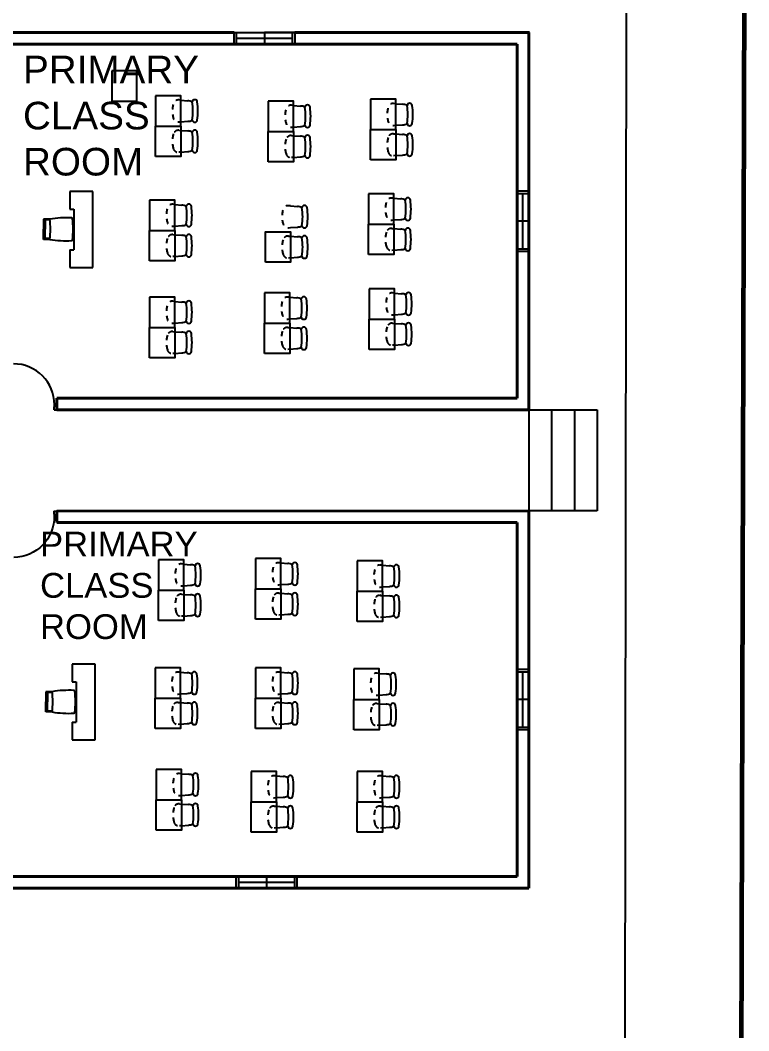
# Model space of a CAD drawing. Header units: metres. Extents: x -353 to 1688, y -477 to 135.
# Drawn here: x 788.39 to 802.78, y -315.7 to -295.71 of the extents above; entities that cross this region are included whole.
import ezdxf

# ---------------------------------------------------------------- set-up
doc = ezdxf.new("R2010")
doc.units = ezdxf.units.M
doc.header["$MEASUREMENT"] = 0
doc.linetypes.add('ACAD_ISO04W100', pattern=[30, 24, -3, 0, -3])
doc.linetypes.add('HIDDEN2', pattern=[0.1875, 0.125, -0.0625])
for name, color, linetype in [('door space', 1, 'Continuous'), ('FUR', 7, 'Continuous'), ('WINDOW', 10, 'Continuous')]:
    doc.layers.add(name, color=color, linetype=linetype)
doc.layers.add('FURNITURE', color=130, linetype='Continuous', plot=False)
doc.layers.add('STAIR', color=231, linetype='Continuous', plot=False)
doc.layers.add('SITE BOUNDARY', color=6, linetype='ACAD_ISO04W100', lineweight=60)
doc.layers.add('WALL', color=2, linetype='Continuous', lineweight=40)
doc.styles.get("Standard").update_dxf_attribs({"font": 'arial.ttf'})

msp = doc.modelspace()

# ---------------------------------------------------------------- linework, layer by layer
for p, q in [((800.32525, -329.05153), (800.40743, -265.93199)), ((799.78664, -303.41826), (799.78664, -305.41826))]:
    msp.add_line(p, q)
at = {"layer": 'door space'}
for p, q in [((789.06156, -303.35826), (789.05656, -303.35826)), ((789.05656, -303.41826), (789.05656, -303.35826)), ((789.10656, -303.31826), (789.06156, -303.31826)), ((789.06156, -303.35826), (789.06156, -303.31826)), ((789.10656, -303.41826), (789.10656, -303.31826)), ((789.05656, -303.41826), (789.10656, -303.41826)), ((789.05219, -305.41916), (789.10218, -305.41866)), ((789.05219, -305.41916), (789.05279, -305.47916)), ((789.05779, -305.47911), (789.05279, -305.47916)), ((789.05779, -305.47911), (789.05819, -305.51911)), ((789.10319, -305.51866), (789.05819, -305.51911)), ((789.10218, -305.41866), (789.10319, -305.51866))]:
    msp.add_line(p, q, dxfattribs=at)
msp.add_ellipse((788.25156, -303.31826), major_axis=(-0.57276, 0.57276), ratio=1, start_param=3.92699082, end_param=5.49778714, dxfattribs=at)
at = {"layer": 'door space', "extrusion": (0, 0, -1)}
msp.add_ellipse((788.24823, -305.52724), major_axis=(-0.56698, -0.57848), ratio=1, start_param=3.92699082, end_param=5.49778714, dxfattribs=at)
at = {"layer": 'FUR'}
for p in [(788.88948, -308.99248), (788.88948, -309.39248)]:
    msp.add_line(p, (788.88948, -309.19248), dxfattribs=at)
at = {"layer": 'FURNITURE'}
for p, q in [((791.5602, -297.29445), (791.69527, -297.30641)), ((795.8065, -297.36401), (795.94157, -297.37597)), ((793.78777, -297.39878), (793.92284, -297.41075)), ((791.5602, -297.72255), (791.69527, -297.71276)), ((791.5602, -297.89376), (791.69527, -297.90355)), ((793.78777, -297.82689), (793.92284, -297.8171)), ((795.8065, -297.79211), (795.94157, -297.78232)), ((795.8065, -297.96332), (795.94157, -297.97311)), ((793.78777, -297.9981), (793.92284, -298.00789)), ((791.5602, -298.32187), (791.69527, -298.3099)), ((793.78777, -298.4262), (793.92284, -298.41424)), ((795.8065, -298.39142), (795.94157, -298.37946)), ((789.36882, -299.10181), (789.36882, -299.45181)), ((789.81882, -299.10181), (789.36882, -299.10181)), ((789.81882, -300.60181), (789.81882, -299.10181)), ((791.44192, -299.35795), (791.577, -299.36991)), ((795.77058, -299.23477), (795.90565, -299.24673)), ((789.36882, -299.45181), (789.44382, -299.45181)), ((789.44382, -299.45181), (789.44382, -300.25181)), ((793.72953, -299.38532), (793.8646, -299.39729)), ((788.96882, -299.64681), (788.84382, -299.64681)), ((788.84382, -299.64681), (788.84382, -299.84681)), ((788.97086, -299.66281), (788.87882, -299.66281)), ((788.87882, -299.66281), (788.87882, -299.84681)), ((795.77058, -299.66287), (795.90565, -299.65308)), ((788.84382, -300.04681), (788.84382, -299.84681)), ((788.87882, -300.03081), (788.87882, -299.84681)), ((791.44192, -299.78605), (791.577, -299.77626)), ((791.44192, -299.95726), (791.577, -299.96705)), ((793.72953, -299.81343), (793.8646, -299.80364)), ((795.77058, -299.83408), (795.90565, -299.84387)), ((788.96882, -300.04681), (788.84382, -300.04681)), ((788.97086, -300.03081), (788.87882, -300.03081)), ((793.72953, -299.98463), (793.8646, -299.99442)), ((789.36882, -300.25181), (789.44382, -300.25181)), ((789.36882, -300.25181), (789.36882, -300.60181)), ((795.77058, -300.26218), (795.90565, -300.25022)), ((791.44192, -300.38536), (791.577, -300.3734)), ((793.72953, -300.41274), (793.8646, -300.40078)), ((789.36882, -300.60181), (789.81882, -300.60181)), ((795.78427, -301.10989), (795.91934, -301.12185)), ((791.44192, -301.27414), (791.577, -301.2861)), ((793.71584, -301.19201), (793.85091, -301.20398)), ((795.78427, -301.53799), (795.91934, -301.5282)), ((791.44192, -301.70224), (791.577, -301.69245)), ((793.71584, -301.62012), (793.85091, -301.61033)), ((795.78427, -301.7092), (795.91934, -301.71899)), ((791.44192, -301.87345), (791.577, -301.88324)), ((793.71584, -301.79133), (793.85091, -301.80112)), ((795.78427, -302.13731), (795.91934, -302.12534)), ((791.44192, -302.30155), (791.577, -302.28959)), ((793.71584, -302.21943), (793.85091, -302.20747)), ((791.61713, -306.46881), (791.7522, -306.48077)), ((793.53714, -306.44676), (793.67221, -306.45872)), ((795.54543, -306.49086), (795.6805, -306.50283)), ((791.61713, -306.89692), (791.7522, -306.88713)), ((793.53714, -306.87486), (793.67221, -306.86507)), ((795.54543, -306.91897), (795.6805, -306.90918)), ((791.61713, -307.06812), (791.7522, -307.07791)), ((793.53714, -307.04607), (793.67221, -307.05586)), ((795.54543, -307.09017), (795.6805, -307.09996)), ((791.61713, -307.49623), (791.7522, -307.48427)), ((793.53714, -307.47418), (793.67221, -307.46221)), ((795.54543, -307.51828), (795.6805, -307.50632)), ((789.41448, -308.44748), (789.41448, -308.79748)), ((789.86448, -308.44748), (789.41448, -308.44748)), ((789.86448, -309.94748), (789.86448, -308.44748)), ((791.55092, -308.60776), (791.68599, -308.61973)), ((793.53714, -308.60776), (793.67221, -308.61973)), ((795.47922, -308.62982), (795.61429, -308.64178)), ((789.41448, -308.79748), (789.48948, -308.79748)), ((789.48948, -308.79748), (789.48948, -309.59748)), ((789.01448, -308.99248), (788.88948, -308.99248)), ((789.01652, -309.00848), (788.92448, -309.00848)), ((788.92448, -309.00848), (788.92448, -309.19248)), ((791.55092, -309.03587), (791.68599, -309.02608)), ((793.53714, -309.03587), (793.67221, -309.02608)), ((795.47922, -309.05792), (795.61429, -309.04813)), ((788.92448, -309.37648), (788.92448, -309.19248)), ((791.55092, -309.20708), (791.68599, -309.21687)), ((793.53714, -309.20708), (793.67221, -309.21687)), ((795.47922, -309.22913), (795.61429, -309.23892)), ((789.01448, -309.39248), (788.88948, -309.39248)), ((789.01652, -309.37648), (788.92448, -309.37648)), ((789.41448, -309.59748), (789.48948, -309.59748)), ((789.41448, -309.59748), (789.41448, -309.94748)), ((791.55092, -309.63518), (791.68599, -309.62322)), ((793.53714, -309.63518), (793.67221, -309.62322)), ((795.47922, -309.65723), (795.61429, -309.64527)), ((789.41448, -309.94748), (789.86448, -309.94748)), ((791.57299, -310.61441), (791.70806, -310.62637)), ((793.44886, -310.65851), (793.58393, -310.67047)), ((795.54543, -310.65851), (795.6805, -310.67047)), ((791.57299, -311.04251), (791.70806, -311.03272)), ((793.44886, -311.08662), (793.58393, -311.07683)), ((795.54543, -311.08662), (795.6805, -311.07683)), ((791.57299, -311.21372), (791.70806, -311.22351)), ((793.44886, -311.25782), (793.58393, -311.26761)), ((795.54543, -311.25782), (795.6805, -311.26761)), ((791.57299, -311.64182), (791.70806, -311.62986)), ((793.44886, -311.68593), (793.58393, -311.67397)), ((795.54543, -311.68593), (795.6805, -311.67397))]:
    msp.add_line(p, q, dxfattribs=at)
for points in [[(790.19259, -296.71769), (790.19259, -297.31769), (790.69259, -297.31769), (790.69259, -296.71769)], [(791.0602, -297.20816), (791.0602, -297.80816), (791.5602, -297.80816), (791.5602, -297.20816)], [(793.28777, -297.31249), (793.28777, -297.91249), (793.78777, -297.91249), (793.78777, -297.31249)], [(795.3065, -297.27771), (795.3065, -297.87771), (795.8065, -297.87771), (795.8065, -297.27771)], [(791.0602, -298.40816), (791.0602, -297.80816), (791.5602, -297.80816), (791.5602, -298.40816)], [(793.28777, -298.51249), (793.28777, -297.91249), (793.78777, -297.91249), (793.78777, -298.51249)], [(795.3065, -298.47771), (795.3065, -297.87771), (795.8065, -297.87771), (795.8065, -298.47771)], [(795.27058, -299.14847), (795.27058, -299.74847), (795.77058, -299.74847), (795.77058, -299.14847)], [(790.94192, -299.27166), (790.94192, -299.87166), (791.44192, -299.87166), (791.44192, -299.27166)], [(795.27058, -300.34847), (795.27058, -299.74847), (795.77058, -299.74847), (795.77058, -300.34847)], [(790.94192, -300.47166), (790.94192, -299.87166), (791.44192, -299.87166), (791.44192, -300.47166)], [(793.22953, -300.49903), (793.22953, -299.89903), (793.72953, -299.89903), (793.72953, -300.49903)], [(793.21584, -301.10572), (793.21584, -301.70572), (793.71584, -301.70572), (793.71584, -301.10572)], [(795.28427, -301.0236), (795.28427, -301.6236), (795.78427, -301.6236), (795.78427, -301.0236)], [(790.94192, -301.18784), (790.94192, -301.78784), (791.44192, -301.78784), (791.44192, -301.18784)], [(793.21584, -302.30572), (793.21584, -301.70572), (793.71584, -301.70572), (793.71584, -302.30572)], [(795.28427, -302.2236), (795.28427, -301.6236), (795.78427, -301.6236), (795.78427, -302.2236)], [(790.94192, -302.38784), (790.94192, -301.78784), (791.44192, -301.78784), (791.44192, -302.38784)], [(793.03714, -306.36047), (793.03714, -306.96047), (793.53714, -306.96047), (793.53714, -306.36047)], [(791.11713, -306.38252), (791.11713, -306.98252), (791.61713, -306.98252), (791.61713, -306.38252)], [(795.04543, -306.40457), (795.04543, -307.00457), (795.54543, -307.00457), (795.54543, -306.40457)], [(793.03714, -307.56047), (793.03714, -306.96047), (793.53714, -306.96047), (793.53714, -307.56047)], [(791.11713, -307.58252), (791.11713, -306.98252), (791.61713, -306.98252), (791.61713, -307.58252)], [(795.04543, -307.60457), (795.04543, -307.00457), (795.54543, -307.00457), (795.54543, -307.60457)], [(791.05092, -308.52147), (791.05092, -309.12147), (791.55092, -309.12147), (791.55092, -308.52147)], [(793.03714, -308.52147), (793.03714, -309.12147), (793.53714, -309.12147), (793.53714, -308.52147)], [(794.97922, -308.54352), (794.97922, -309.14352), (795.47922, -309.14352), (795.47922, -308.54352)], [(791.05092, -309.72147), (791.05092, -309.12147), (791.55092, -309.12147), (791.55092, -309.72147)], [(793.03714, -309.72147), (793.03714, -309.12147), (793.53714, -309.12147), (793.53714, -309.72147)], [(794.97922, -309.74352), (794.97922, -309.14352), (795.47922, -309.14352), (795.47922, -309.74352)], [(791.07299, -310.52812), (791.07299, -311.12812), (791.57299, -311.12812), (791.57299, -310.52812)], [(792.94886, -310.57222), (792.94886, -311.17222), (793.44886, -311.17222), (793.44886, -310.57222)], [(795.04543, -310.57222), (795.04543, -311.17222), (795.54543, -311.17222), (795.54543, -310.57222)], [(791.07299, -311.72812), (791.07299, -311.12812), (791.57299, -311.12812), (791.57299, -311.72812)], [(792.94886, -311.77222), (792.94886, -311.17222), (793.44886, -311.17222), (793.44886, -311.77222)], [(795.04543, -311.77222), (795.04543, -311.17222), (795.54543, -311.17222), (795.54543, -311.77222)]]:
    msp.add_lwpolyline(points, close=True, dxfattribs=at)
at = {"layer": 'FURNITURE', "linetype": 'HIDDEN2', "ltscale": 0.03, "flags": 128}
for points in [[(791.5602, -297.29445), (791.51741, -297.29066, 0.35850154), (791.41094, -297.36369, 0.14150797), (791.41094, -297.65263, 0.35850154), (791.51741, -297.72566), (791.5602, -297.72255)], [(795.8065, -297.36401), (795.76371, -297.36022, 0.35850154), (795.65725, -297.43324, 0.14150797), (795.65725, -297.72219, 0.35850154), (795.76371, -297.79521), (795.8065, -297.79211)], [(793.78777, -297.39878), (793.74498, -297.39499, 0.35850154), (793.63851, -297.46802, 0.14150797), (793.63851, -297.75696, 0.35850154), (793.74498, -297.82999), (793.78777, -297.82689)], [(791.44192, -299.35795), (791.39914, -299.35416, 0.35850154), (791.29267, -299.42718, 0.14150797), (791.29267, -299.71613, 0.35850154), (791.39914, -299.78915), (791.44192, -299.78605)], [(795.77058, -299.23477), (795.72779, -299.23098, 0.35850154), (795.62132, -299.304, 0.14150797), (795.62132, -299.59295, 0.35850154), (795.72779, -299.66597), (795.77058, -299.66287)], [(793.72953, -299.38532), (793.68674, -299.38153, 0.35850154), (793.58028, -299.45456, 0.14150797), (793.58028, -299.7435, 0.35850154), (793.68674, -299.81653), (793.72953, -299.81343)], [(795.78427, -301.10989), (795.74148, -301.1061, 0.35850154), (795.63502, -301.17912, 0.14150797), (795.63502, -301.46807, 0.35850154), (795.74148, -301.54109), (795.78427, -301.53799)], [(791.44192, -301.27414), (791.39914, -301.27035, 0.35850154), (791.29267, -301.34337, 0.14150797), (791.29267, -301.63232, 0.35850154), (791.39914, -301.70534), (791.44192, -301.70224)], [(793.71584, -301.19201), (793.67305, -301.18822, 0.35850154), (793.56658, -301.26125, 0.14150797), (793.56658, -301.55019, 0.35850154), (793.67305, -301.62322), (793.71584, -301.62012)], [(791.61713, -306.46881), (791.57434, -306.46502, 0.35850154), (791.46787, -306.53805, 0.14150797), (791.46787, -306.82699, 0.35850154), (791.57434, -306.90002), (791.61713, -306.89692)], [(793.53714, -306.44676), (793.49435, -306.44297, 0.35850154), (793.38788, -306.516, 0.14150797), (793.38788, -306.80494, 0.35850154), (793.49435, -306.87797), (793.53714, -306.87486)], [(795.54543, -306.49086), (795.50264, -306.48707, 0.35850154), (795.39617, -306.5601, 0.14150797), (795.39617, -306.84904, 0.35850154), (795.50264, -306.92207), (795.54543, -306.91897)], [(791.55092, -308.60776), (791.50813, -308.60398, 0.35850154), (791.40166, -308.677, 0.14150797), (791.40166, -308.96595, 0.35850154), (791.50813, -309.03897), (791.55092, -309.03587)], [(793.53714, -308.60776), (793.49435, -308.60398, 0.35850154), (793.38788, -308.677, 0.14150797), (793.38788, -308.96595, 0.35850154), (793.49435, -309.03897), (793.53714, -309.03587)], [(795.47922, -308.62982), (795.43643, -308.62603, 0.35850154), (795.32997, -308.69905, 0.14150797), (795.32997, -308.988, 0.35850154), (795.43643, -309.06102), (795.47922, -309.05792)], [(791.57299, -310.61441), (791.5302, -310.61062, 0.35850154), (791.42373, -310.68364, 0.14150797), (791.42373, -310.97259, 0.35850154), (791.5302, -311.04561), (791.57299, -311.04251)], [(793.44886, -310.65851), (793.40607, -310.65472, 0.35850154), (793.29961, -310.72775, 0.14150797), (793.29961, -311.01669, 0.35850154), (793.40607, -311.08972), (793.44886, -311.08662)], [(795.54543, -310.65851), (795.50264, -310.65472, 0.35850154), (795.39617, -310.72775, 0.14150797), (795.39617, -311.01669, 0.35850154), (795.50264, -311.08972), (795.54543, -311.08662)]]:
    msp.add_lwpolyline(points, format="xyb", dxfattribs=at)
at = {"layer": 'FURNITURE', "linetype": 'HIDDEN2', "ltscale": 0.03}
for points in [[(791.5602, -298.32187), (791.51741, -298.32566, -0.35850154), (791.41094, -298.25263, -0.14150797), (791.41094, -297.96369, -0.35850154), (791.51741, -297.89066), (791.5602, -297.89376)], [(795.8065, -298.39142), (795.76371, -298.39521, -0.35850154), (795.65725, -298.32219, -0.14150797), (795.65725, -298.03324, -0.35850154), (795.76371, -297.96022), (795.8065, -297.96332)], [(793.78777, -298.4262), (793.74498, -298.42999, -0.35850154), (793.63851, -298.35696, -0.14150797), (793.63851, -298.06802, -0.35850154), (793.74498, -297.99499), (793.78777, -297.9981)], [(791.44192, -300.38536), (791.39914, -300.38915, -0.35850154), (791.29267, -300.31613, -0.14150797), (791.29267, -300.02718, -0.35850154), (791.39914, -299.95416), (791.44192, -299.95726)], [(795.77058, -300.26218), (795.72779, -300.26597, -0.35850154), (795.62132, -300.19295, -0.14150797), (795.62132, -299.904, -0.35850154), (795.72779, -299.83098), (795.77058, -299.83408)], [(793.72953, -300.41274), (793.68674, -300.41653, -0.35850154), (793.58028, -300.3435, -0.14150797), (793.58028, -300.05456, -0.35850154), (793.68674, -299.98153), (793.72953, -299.98463)], [(795.78427, -302.13731), (795.74148, -302.14109, -0.35850154), (795.63502, -302.06807, -0.14150797), (795.63502, -301.77912, -0.35850154), (795.74148, -301.7061), (795.78427, -301.7092)], [(791.44192, -302.30155), (791.39914, -302.30534, -0.35850154), (791.29267, -302.23232, -0.14150797), (791.29267, -301.94337, -0.35850154), (791.39914, -301.87035), (791.44192, -301.87345)], [(793.71584, -302.21943), (793.67305, -302.22322, -0.35850154), (793.56658, -302.15019, -0.14150797), (793.56658, -301.86125, -0.35850154), (793.67305, -301.78822), (793.71584, -301.79133)], [(791.61713, -307.49623), (791.57434, -307.50002, -0.35850154), (791.46787, -307.42699, -0.14150797), (791.46787, -307.13805, -0.35850154), (791.57434, -307.06502), (791.61713, -307.06812)], [(793.53714, -307.47418), (793.49435, -307.47797, -0.35850154), (793.38788, -307.40494, -0.14150797), (793.38788, -307.116, -0.35850154), (793.49435, -307.04297), (793.53714, -307.04607)], [(795.54543, -307.51828), (795.50264, -307.52207, -0.35850154), (795.39617, -307.44904, -0.14150797), (795.39617, -307.1601, -0.35850154), (795.50264, -307.08707), (795.54543, -307.09017)], [(791.55092, -309.63518), (791.50813, -309.63897, -0.35850154), (791.40166, -309.56595, -0.14150797), (791.40166, -309.277, -0.35850154), (791.50813, -309.20398), (791.55092, -309.20708)], [(793.53714, -309.63518), (793.49435, -309.63897, -0.35850154), (793.38788, -309.56595, -0.14150797), (793.38788, -309.277, -0.35850154), (793.49435, -309.20398), (793.53714, -309.20708)], [(795.47922, -309.65723), (795.43643, -309.66102, -0.35850154), (795.32997, -309.588, -0.14150797), (795.32997, -309.29905, -0.35850154), (795.43643, -309.22603), (795.47922, -309.22913)], [(791.57299, -311.64182), (791.5302, -311.64561, -0.35850154), (791.42373, -311.57259, -0.14150797), (791.42373, -311.28364, -0.35850154), (791.5302, -311.21062), (791.57299, -311.21372)], [(793.44886, -311.68593), (793.40607, -311.68972, -0.35850154), (793.29961, -311.61669, -0.14150797), (793.29961, -311.32775, -0.35850154), (793.40607, -311.25472), (793.44886, -311.25782)], [(795.54543, -311.68593), (795.50264, -311.68972, -0.35850154), (795.39617, -311.61669, -0.14150797), (795.39617, -311.32775, -0.35850154), (795.50264, -311.25472), (795.54543, -311.25782)]]:
    msp.add_lwpolyline(points, format="xyb", dxfattribs=at)
at = {"layer": 'FURNITURE'}
for centre, radius, start, end in [((791.69527, -297.50959), 0.20318, 63.787788, 90), ((791.835, -297.33636), 0.0508, 8.455473, 171.544527), ((790.6793, -297.50816), 1.2192, 351.544527, 8.455473), ((796.0813, -297.40591), 0.0508, 8.455473, 171.544527), ((793.92284, -297.61392), 0.20318, 63.787788, 90), ((794.06257, -297.44069), 0.0508, 8.455473, 171.544527), ((792.90687, -297.61249), 1.2192, 351.544527, 8.455473), ((795.94157, -297.57914), 0.20318, 63.787788, 90), ((794.9256, -297.57771), 1.2192, 351.544527, 8.455473), ((791.69527, -297.50959), 0.20318, 270, 296.38199), ((791.835, -297.67996), 0.0508, 188.455473, 351.544527), ((795.94157, -297.57914), 0.20318, 270, 296.38199), ((796.0813, -297.74952), 0.0508, 188.455473, 351.544527), ((791.69527, -298.10673), 0.20318, 63.61801, 90), ((791.835, -297.93636), 0.0508, 8.455473, 171.544527), ((790.6793, -298.10816), 1.2192, 351.544527, 8.455473), ((793.92284, -297.61392), 0.20318, 270, 296.38199), ((794.06257, -297.78429), 0.0508, 188.455473, 351.544527), ((796.0813, -298.00591), 0.0508, 8.455473, 171.544527), ((793.92284, -298.21106), 0.20318, 63.61801, 90), ((794.06257, -298.04069), 0.0508, 8.455473, 171.544527), ((792.90687, -298.21249), 1.2192, 351.544527, 8.455473), ((795.94157, -298.17628), 0.20318, 63.61801, 90), ((794.9256, -298.17771), 1.2192, 351.544527, 8.455473), ((791.69527, -298.10673), 0.20318, 270, 296.212212), ((791.835, -298.27996), 0.0508, 188.455473, 351.544527), ((795.94157, -298.17628), 0.20318, 270, 296.212212), ((796.0813, -298.34952), 0.0508, 188.455473, 351.544527), ((793.92284, -298.21106), 0.20318, 270, 296.212212), ((794.06257, -298.38429), 0.0508, 188.455473, 351.544527), ((791.71672, -299.39985), 0.0508, 8.455473, 171.544527), ((795.90565, -299.4499), 0.20318, 63.787788, 90), ((796.04538, -299.27667), 0.0508, 8.455473, 171.544527), ((794.88968, -299.44847), 1.2192, 351.544527, 8.455473), ((791.577, -299.57309), 0.20318, 63.787788, 90), ((790.56102, -299.57166), 1.2192, 351.544527, 8.455473), ((793.8646, -299.60046), 0.20318, 63.787788, 90), ((794.00433, -299.42723), 0.0508, 8.455473, 171.544527), ((792.84863, -299.59903), 1.2192, 351.544527, 8.455473), ((791.577, -299.57309), 0.20318, 270, 296.38199), ((791.71672, -299.74346), 0.0508, 188.455473, 351.544527), ((795.90565, -299.4499), 0.20318, 270, 296.38199), ((796.04538, -299.62028), 0.0508, 188.455473, 351.544527), ((791.577, -300.17023), 0.20318, 63.61801, 90), ((791.71672, -299.99985), 0.0508, 8.455473, 171.544527), ((793.8646, -299.60046), 0.20318, 270, 296.38199), ((794.00433, -299.77083), 0.0508, 188.455473, 351.544527), ((795.90565, -300.04704), 0.20318, 63.61801, 90), ((796.04538, -299.87667), 0.0508, 8.455473, 171.544527), ((794.88968, -300.04847), 1.2192, 351.544527, 8.455473), ((790.56102, -300.17166), 1.2192, 351.544527, 8.455473), ((793.8646, -300.1976), 0.20318, 63.61801, 90), ((794.00433, -300.02723), 0.0508, 8.455473, 171.544527), ((792.84863, -300.19903), 1.2192, 351.544527, 8.455473), ((791.577, -300.17023), 0.20318, 270, 296.212212), ((791.71672, -300.34346), 0.0508, 188.455473, 351.544527), ((795.90565, -300.04704), 0.20318, 270, 296.212212), ((796.04538, -300.22028), 0.0508, 188.455473, 351.544527), ((793.8646, -300.1976), 0.20318, 270, 296.212212), ((794.00433, -300.37083), 0.0508, 188.455473, 351.544527), ((795.91934, -301.32503), 0.20318, 63.787788, 90), ((796.05907, -301.1518), 0.0508, 8.455473, 171.544527), ((794.90337, -301.3236), 1.2192, 351.544527, 8.455473), ((791.577, -301.48927), 0.20318, 63.787788, 90), ((791.71672, -301.31604), 0.0508, 8.455473, 171.544527), ((790.56102, -301.48784), 1.2192, 351.544527, 8.455473), ((793.85091, -301.40715), 0.20318, 63.787788, 90), ((793.99064, -301.23392), 0.0508, 8.455473, 171.544527), ((792.83494, -301.40572), 1.2192, 351.544527, 8.455473), ((795.91934, -301.32503), 0.20318, 270, 296.38199), ((796.05907, -301.4954), 0.0508, 188.455473, 351.544527), ((791.577, -301.48927), 0.20318, 270, 296.38199), ((791.71672, -301.65965), 0.0508, 188.455473, 351.544527), ((793.85091, -301.40715), 0.20318, 270, 296.38199), ((793.99064, -301.57752), 0.0508, 188.455473, 351.544527), ((795.91934, -301.92217), 0.20318, 63.61801, 90), ((796.05907, -301.7518), 0.0508, 8.455473, 171.544527), ((794.90337, -301.9236), 1.2192, 351.544527, 8.455473), ((791.577, -302.08641), 0.20318, 63.61801, 90), ((791.71672, -301.91604), 0.0508, 8.455473, 171.544527), ((790.56102, -302.08784), 1.2192, 351.544527, 8.455473), ((793.85091, -302.00429), 0.20318, 63.61801, 90), ((793.99064, -301.83392), 0.0508, 8.455473, 171.544527), ((792.83494, -302.00572), 1.2192, 351.544527, 8.455473), ((795.91934, -301.92217), 0.20318, 270, 296.212212), ((796.05907, -302.0954), 0.0508, 188.455473, 351.544527), ((791.577, -302.08641), 0.20318, 270, 296.212212), ((791.71672, -302.25965), 0.0508, 188.455473, 351.544527), ((793.85091, -302.00429), 0.20318, 270, 296.212212), ((793.99064, -302.17752), 0.0508, 188.455473, 351.544527), ((791.7522, -306.68395), 0.20318, 63.787788, 90), ((791.89193, -306.51072), 0.0508, 8.455473, 171.544527), ((790.73623, -306.68252), 1.2192, 351.544527, 8.455473), ((793.67221, -306.6619), 0.20318, 63.787788, 90), ((793.81194, -306.48867), 0.0508, 8.455473, 171.544527), ((792.65624, -306.66047), 1.2192, 351.544527, 8.455473), ((795.6805, -306.706), 0.20318, 63.787788, 90), ((795.82023, -306.53277), 0.0508, 8.455473, 171.544527), ((794.66453, -306.70457), 1.2192, 351.544527, 8.455473), ((791.7522, -306.68395), 0.20318, 270, 296.38199), ((791.89193, -306.85432), 0.0508, 188.455473, 351.544527), ((793.67221, -306.6619), 0.20318, 270, 296.38199), ((793.81194, -306.83227), 0.0508, 188.455473, 351.544527), ((795.6805, -306.706), 0.20318, 270, 296.38199), ((795.82023, -306.87637), 0.0508, 188.455473, 351.544527), ((791.7522, -307.28109), 0.20318, 63.61801, 90), ((791.89193, -307.11072), 0.0508, 8.455473, 171.544527), ((790.73623, -307.28252), 1.2192, 351.544527, 8.455473), ((793.67221, -307.25904), 0.20318, 63.61801, 90), ((793.81194, -307.08867), 0.0508, 8.455473, 171.544527), ((792.65624, -307.26047), 1.2192, 351.544527, 8.455473), ((795.6805, -307.30314), 0.20318, 63.61801, 90), ((795.82023, -307.13277), 0.0508, 8.455473, 171.544527), ((794.66453, -307.30457), 1.2192, 351.544527, 8.455473), ((791.7522, -307.28109), 0.20318, 270, 296.212212), ((791.89193, -307.45432), 0.0508, 188.455473, 351.544527), ((793.67221, -307.25904), 0.20318, 270, 296.212212), ((793.81194, -307.43227), 0.0508, 188.455473, 351.544527), ((795.6805, -307.30314), 0.20318, 270, 296.212212), ((795.82023, -307.47637), 0.0508, 188.455473, 351.544527), ((791.68599, -308.8229), 0.20318, 63.787788, 90), ((791.82572, -308.64967), 0.0508, 8.455473, 171.544527), ((790.67002, -308.82147), 1.2192, 351.544527, 8.455473), ((793.67221, -308.8229), 0.20318, 63.787788, 90), ((793.81194, -308.64967), 0.0508, 8.455473, 171.544527), ((792.65624, -308.82147), 1.2192, 351.544527, 8.455473), ((795.61429, -308.84495), 0.20318, 63.787788, 90), ((795.75402, -308.67172), 0.0508, 8.455473, 171.544527), ((794.59832, -308.84352), 1.2192, 351.544527, 8.455473), ((791.68599, -308.8229), 0.20318, 270, 296.38199), ((791.82572, -308.99327), 0.0508, 188.455473, 351.544527), ((793.67221, -308.8229), 0.20318, 270, 296.38199), ((793.81194, -308.99327), 0.0508, 188.455473, 351.544527), ((795.61429, -308.84495), 0.20318, 270, 296.38199), ((795.75402, -309.01533), 0.0508, 188.455473, 351.544527), ((791.68599, -309.42004), 0.20318, 63.61801, 90), ((791.82572, -309.24967), 0.0508, 8.455473, 171.544527), ((790.67002, -309.42147), 1.2192, 351.544527, 8.455473), ((793.67221, -309.42004), 0.20318, 63.61801, 90), ((793.81194, -309.24967), 0.0508, 8.455473, 171.544527), ((792.65624, -309.42147), 1.2192, 351.544527, 8.455473), ((795.61429, -309.44209), 0.20318, 63.61801, 90), ((795.75402, -309.27172), 0.0508, 8.455473, 171.544527), ((794.59832, -309.44352), 1.2192, 351.544527, 8.455473), ((791.68599, -309.42004), 0.20318, 270, 296.212212), ((791.82572, -309.59327), 0.0508, 188.455473, 351.544527), ((793.67221, -309.42004), 0.20318, 270, 296.212212), ((793.81194, -309.59327), 0.0508, 188.455473, 351.544527), ((795.61429, -309.44209), 0.20318, 270, 296.212212), ((795.75402, -309.61533), 0.0508, 188.455473, 351.544527), ((791.70806, -310.82955), 0.20318, 63.787788, 90), ((791.84779, -310.65632), 0.0508, 8.455473, 171.544527), ((790.69209, -310.82812), 1.2192, 351.544527, 8.455473), ((793.58393, -310.87365), 0.20318, 63.787788, 90), ((793.72366, -310.70042), 0.0508, 8.455473, 171.544527), ((792.56796, -310.87222), 1.2192, 351.544527, 8.455473), ((795.6805, -310.87365), 0.20318, 63.787788, 90), ((795.82023, -310.70042), 0.0508, 8.455473, 171.544527), ((794.66453, -310.87222), 1.2192, 351.544527, 8.455473), ((791.70806, -310.82955), 0.20318, 270, 296.38199), ((791.84779, -310.99992), 0.0508, 188.455473, 351.544527), ((793.58393, -310.87365), 0.20318, 270, 296.38199), ((793.72366, -311.04402), 0.0508, 188.455473, 351.544527), ((795.6805, -310.87365), 0.20318, 270, 296.38199), ((795.82023, -311.04402), 0.0508, 188.455473, 351.544527), ((791.70806, -311.42669), 0.20318, 63.61801, 90), ((791.84779, -311.25632), 0.0508, 8.455473, 171.544527), ((790.69209, -311.42812), 1.2192, 351.544527, 8.455473), ((793.58393, -311.47079), 0.20318, 63.61801, 90), ((793.72366, -311.30042), 0.0508, 8.455473, 171.544527), ((792.56796, -311.47222), 1.2192, 351.544527, 8.455473), ((795.6805, -311.47079), 0.20318, 63.61801, 90), ((795.82023, -311.30042), 0.0508, 8.455473, 171.544527), ((794.66453, -311.47222), 1.2192, 351.544527, 8.455473), ((791.70806, -311.42669), 0.20318, 270, 296.212212), ((791.84779, -311.59992), 0.0508, 188.455473, 351.544527), ((793.58393, -311.47079), 0.20318, 270, 296.212212), ((793.72366, -311.64402), 0.0508, 188.455473, 351.544527), ((795.6805, -311.47079), 0.20318, 270, 296.212212), ((795.82023, -311.64402), 0.0508, 188.455473, 351.544527)]:
    msp.add_arc(centre, radius, start, end, dxfattribs=at)
at = {"layer": 'FURNITURE', "color": 7}
for centre in [(790.5788, -297.50816), (792.80637, -297.61249), (794.82511, -297.57771), (790.5788, -298.10816), (792.80637, -298.21249), (794.82511, -298.17771), (794.78918, -299.44847), (790.46053, -299.57166), (792.74814, -299.59903), (794.78918, -300.04847), (790.46053, -300.17166), (792.74814, -300.19903), (794.80288, -301.3236), (790.46053, -301.48784), (792.73444, -301.40572), (794.80288, -301.9236), (790.46053, -302.08784), (792.73444, -302.00572), (790.63573, -306.68252), (792.55574, -306.66047), (794.56403, -306.70457), (790.63573, -307.28252), (792.55574, -307.26047), (794.56403, -307.30457), (790.56952, -308.82147), (792.55574, -308.82147), (794.49783, -308.84352), (790.56952, -309.42147), (792.55574, -309.42147), (794.49783, -309.44352), (790.59159, -310.82812), (792.46747, -310.87222), (794.56403, -310.87222), (790.59159, -311.42812), (792.46747, -311.47222), (794.56403, -311.47222)]:
    msp.add_arc(centre, 1.2192, 351.544527, 8.455473, dxfattribs=at)
at = {"layer": 'FURNITURE'}
for centre, major_axis, start_param, end_param in [((789.30682, -301.66831), (-1.44926, 1.44926), 5.45152419, 5.6634572), ((787.36868, -299.85931), (-1.14141, 1.14141), 3.93473471, 4.05901893), ((789.40068, -299.64092), (-0.01414, 0.01414), 4.02540934, 5.45152419), ((787.31544, -299.84681), (-1.4958, 1.4958), 3.92699082, 4.02540934), ((787.36868, -299.83431), (-1.14141, -1.14141), 2.22416638, 2.3484506), ((787.31544, -299.84681), (-1.4958, -1.4958), 2.25777597, 2.35619449), ((789.30682, -298.02531), (-1.44926, -1.44926), 0.61972811, 0.83166112), ((789.40068, -300.05271), (-0.01414, -0.01414), 0.83166112, 2.25777597), ((789.35248, -311.01398), (-1.44926, 1.44926), 5.45152419, 5.6634572), ((787.41434, -309.20498), (-1.14141, 1.14141), 3.93473471, 4.05901893), ((789.44634, -308.98659), (-0.01414, 0.01414), 4.02540934, 5.45152419), ((787.3611, -309.19248), (-1.4958, 1.4958), 3.92699082, 4.02540934), ((787.41434, -309.17998), (-1.14141, -1.14141), 2.22416638, 2.3484506), ((787.3611, -309.19248), (-1.4958, -1.4958), 2.25777597, 2.35619449), ((789.35248, -307.37098), (-1.44926, -1.44926), 0.61972811, 0.83166112), ((789.44634, -309.39837), (-0.01414, -0.01414), 0.83166112, 2.25777597)]:
    msp.add_ellipse(centre, major_axis=major_axis, ratio=1, start_param=start_param, end_param=end_param, dxfattribs=at)
at = {"layer": 'SITE BOUNDARY'}
msp.add_line((802.78384, -263.28331), (802.60039, -328.37691), dxfattribs=at)
at = {"layer": 'STAIR'}
for p, q in [((798.43664, -303.41826), (799.78664, -303.41826)), ((798.43664, -303.41826), (798.43692, -305.41826)), ((798.88664, -303.41826), (798.88664, -305.41826)), ((799.33664, -303.41826), (799.33664, -305.41826)), ((799.78664, -303.41826), (799.78664, -305.41826)), ((799.78664, -305.41826), (798.43664, -305.41826))]:
    msp.add_line(p, q, dxfattribs=at)
at = {"layer": 'WALL'}
for p, q in [((788.20664, -295.95826), (792.61245, -295.95826)), ((798.45325, -295.95826), (793.81245, -295.95734)), ((798.43664, -295.95826), (798.43664, -303.41826)), ((786.47664, -296.18826), (798.20664, -296.18826)), ((798.20664, -296.18826), (798.20664, -303.18826)), ((789.10656, -303.18835), (798.20664, -303.18826)), ((789.10656, -303.41835), (789.10656, -303.18835)), ((798.43664, -303.41826), (789.10656, -303.41826)), ((789.10656, -305.41955), (798.43664, -305.41826)), ((789.10656, -305.64955), (789.10656, -305.41955)), ((798.43664, -312.87826), (798.43664, -305.41826)), ((789.10656, -305.64826), (798.20664, -305.64826)), ((798.20664, -312.64826), (798.20664, -305.64826)), ((786.47664, -312.64826), (798.20664, -312.64826)), ((782.44664, -312.87826), (798.43664, -312.87826))]:
    msp.add_line(p, q, dxfattribs=at)
at = {"layer": 'WINDOW'}
for p, q in [((792.61245, -296.18826), (792.61245, -295.95734)), ((792.61245, -295.95734), (793.81245, -295.95734)), ((792.66245, -296.18734), (792.66245, -295.95734)), ((793.81245, -295.95734), (793.21245, -295.95734)), ((793.21245, -295.95734), (793.21245, -296.18734)), ((793.76245, -295.95734), (793.76245, -296.18734)), ((793.81245, -295.95734), (793.81245, -296.18734)), ((793.76245, -296.07234), (792.66245, -296.07234)), ((793.81245, -296.18734), (792.61245, -296.18734)), ((798.20664, -300.28826), (798.20664, -299.08826)), ((798.20664, -299.08826), (798.43664, -299.08826)), ((798.20664, -299.13826), (798.43664, -299.13826)), ((798.32164, -300.23826), (798.32164, -299.13826)), ((798.43664, -299.08826), (798.43664, -300.28826)), ((798.43664, -299.68826), (798.20664, -299.68826)), ((798.43664, -300.28826), (798.43664, -299.68826)), ((798.43664, -300.23826), (798.20664, -300.23826)), ((798.43664, -300.28826), (798.20664, -300.28826)), ((798.20664, -309.74826), (798.20664, -308.54826)), ((798.20664, -308.54826), (798.43664, -308.54826)), ((798.43664, -308.54826), (798.43664, -309.74826)), ((798.20664, -308.59826), (798.43664, -308.59826)), ((798.32164, -309.69826), (798.32164, -308.59826)), ((798.43664, -309.14826), (798.20664, -309.14826)), ((798.43664, -309.74826), (798.43664, -309.14826)), ((798.43664, -309.69826), (798.20664, -309.69826)), ((798.43664, -309.74826), (798.20664, -309.74826)), ((792.65398, -312.87937), (792.65398, -312.64937)), ((792.65398, -312.64937), (793.85398, -312.64937)), ((792.70398, -312.87937), (792.70398, -312.64937)), ((793.85398, -312.64937), (793.25398, -312.64937)), ((793.25398, -312.64937), (793.25398, -312.87937)), ((793.80398, -312.64937), (793.80398, -312.87937)), ((793.85398, -312.64937), (793.85398, -312.87937)), ((793.85398, -312.87937), (792.65398, -312.87937)), ((793.80398, -312.76437), (792.70398, -312.76437))]:
    msp.add_line(p, q, dxfattribs=at)

# ---------------------------------------------------------------- texts
at = {"layer": 'FURNITURE', "attachment_point": 1}
for width, gutter_width, insert, char_height in [(0.0194982, 2.73285, (788.44045, -296.41536), 0.5465697), (0.0174659, 2.448, (788.77681, -305.82874), 0.4896005)]:
    msp.add_mtext_dynamic_manual_height_columns('PRIMARY CLASS ROOM', width=width, gutter_width=gutter_width, heights=[0], dxfattribs=dict(at, insert=insert, char_height=char_height))

doc.saveas('drawing.dxf')
